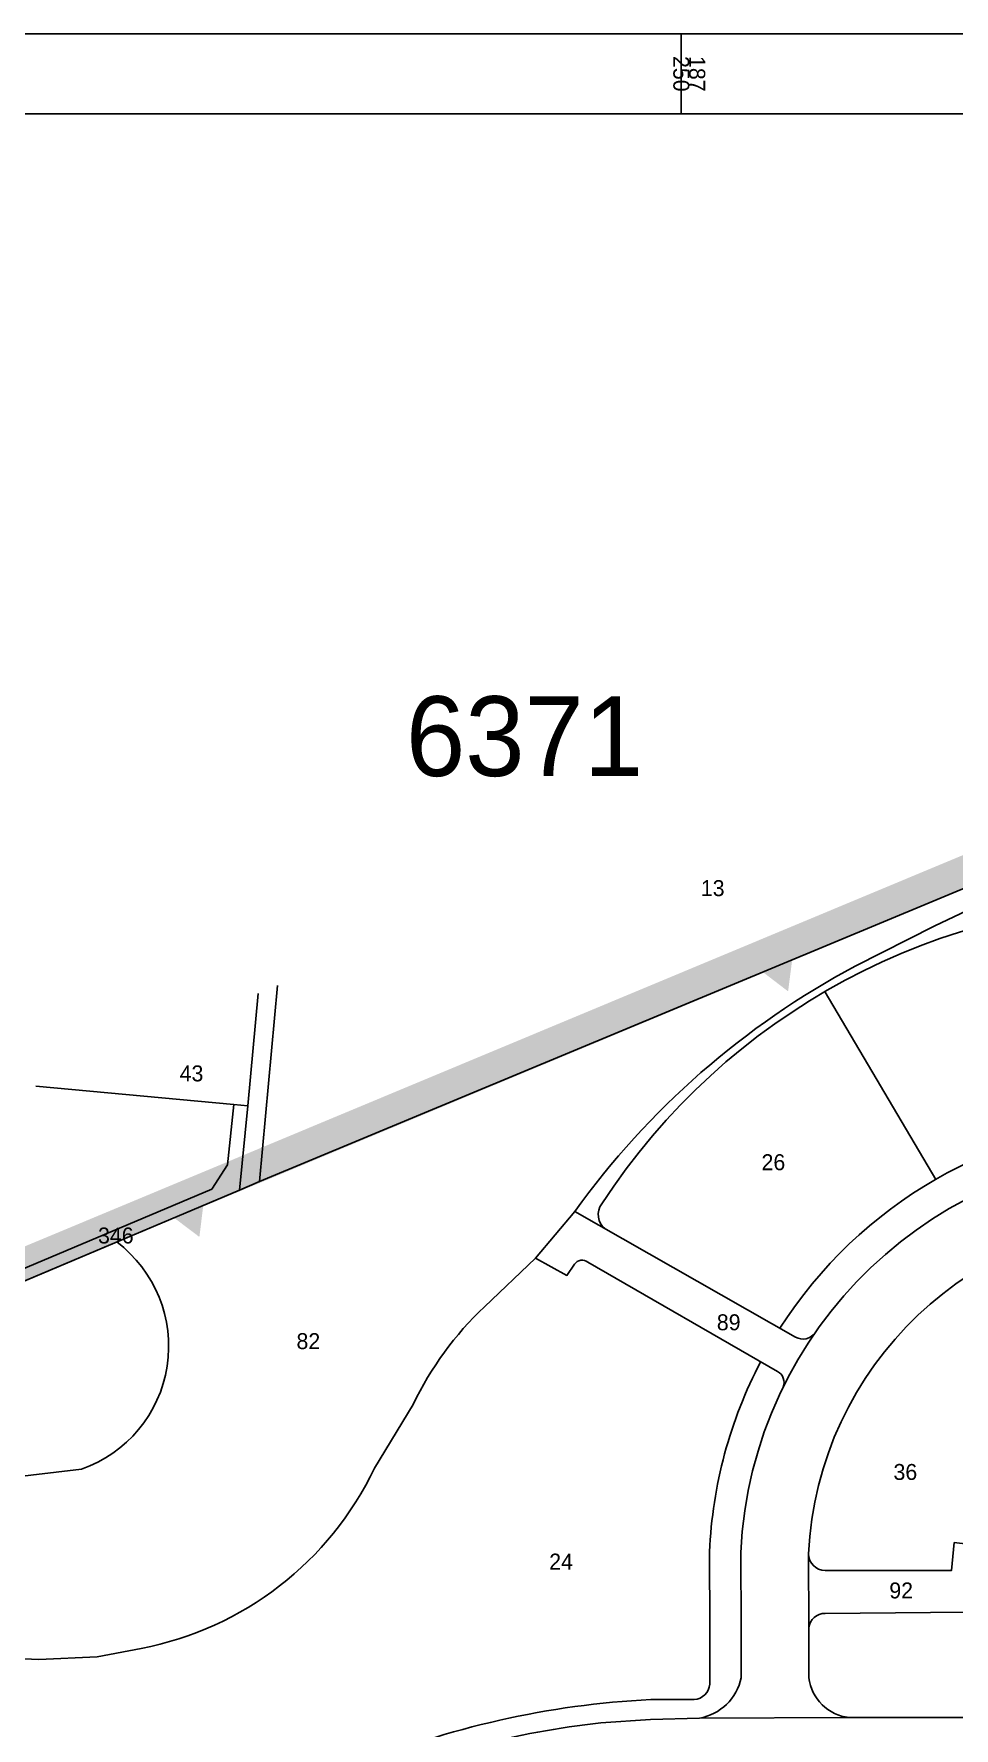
# Model space of a CAD drawing. Extents: x -493 to 187849, y -1657 to 664362.
# Drawn here: x 187047 to 187336, y 663831 to 664362 of the extents above; entities that cross this region are included whole.
import ezdxf
from ezdxf.enums import TextEntityAlignment as Align

# ---------------------------------------------------------------- set-up
doc = ezdxf.new("R2010")
doc.units = 0
doc.header["$MEASUREMENT"] = 0
doc.layers.get('0').update_dxf_attribs({"linetype": 'CONTINUOUS'})
for name, color, linetype in [('0DXF_GUSH', 3, 'CONTINUOUS'), ('0G_GV_LIN', 10, 'CONTINUOUS'), ('1DXF_GUSH', 3, 'CONTINUOUS'), ('1G_GV_LIN', 1, 'CONTINUOUS'), ('BOUNDARY', 1, 'CONTINUOUS'), ('GBOUND_BOUNDARY', 5, 'CONTINUOUS'), ('HELKA', 3, 'CONTINUOUS'), ('TR_GILYON', 7, 'CONTINUOUS')]:
    doc.layers.add(name, color=color, linetype=linetype)
doc.styles.get("Standard").update_dxf_attribs({"font": 'dimheb.shx'})
doc.styles.add('TRHEBTXT', font='HEBTXT.SHX')

# ---------------------------------------------------------------- blocks, each defined once
blk = doc.blocks.new('TVC_FENCE')
blk.add_solid([(-0.5, 0), (0.5, 0), (0, 0.866)])

msp = doc.modelspace()

# ---------------------------------------------------------------- linework, layer by layer
at = {"layer": '0DXF_GUSH'}
for points in [[(187117.75, 664002.21), (187393.76, 664117.01)], [(187117.35, 664061.12), (187114.06, 664025.88)], [(187117.75, 664002.21), (187123.41, 664063.65)], [(187047.59, 664032.05), (187109.75, 664026.28)], [(186950.04, 663936.89), (186954.03, 663937.06), (187102.81, 663999.84), (187107.73, 664007.4), (187109.75, 664026.28)], [(187109.75, 664026.28), (187114.06, 664025.88)], [(187114.06, 664025.88), (187111.51, 663999.48)], [(187111.51, 663999.48), (187117.75, 664002.21)], [(186955.58, 663933.73), (186955.98, 663933.9), (187111.51, 663999.48)]]:
    msp.add_lwpolyline(points, dxfattribs=at)
at = {"layer": '0G_GV_LIN'}
msp.add_lwpolyline([(186955.58, 663933.73), (187111.51, 663999.48), (187117.75, 664002.21), (187393.76, 664117.01), (187402.82, 664120.78), (187452.85, 664141.58), (187476.71, 664151.7), (187653.45, 664225.53)], dxfattribs=at)
at = {"layer": 'GBOUND_BOUNDARY', "color": 5, "const_width": 10}
msp.add_lwpolyline([(187589.04, 663452.62), (187599.2, 663581.17), (187603.13, 663623.57), (187604.2, 663635.09), (187612.15, 663720.85), (187618.36, 663790.9), (187620.75, 663817.83), (187624.43, 663859.33), (187637.32, 663996.46), (187637.54, 663998.84), (187638.96, 664013.78), (187659.78, 664232.65), (187398.89, 664124.3), (187382.49, 664117.44), (186953.71, 663938.76)], dxfattribs=at)
msp.add_lwpolyline([(187589.04, 663452.62), (187599.2, 663581.17), (187603.13, 663623.57), (187604.2, 663635.09), (187612.15, 663720.85), (187618.36, 663790.9), (187620.75, 663817.83), (187624.43, 663859.33), (187637.32, 663996.46), (187637.54, 663998.84), (187638.96, 664013.78), (187659.78, 664232.65), (187398.89, 664124.3), (187382.49, 664117.44), (186953.71, 663938.76)], dxfattribs=at)
at = {"layer": 'HELKA', "linetype": 'CONTINUOUS'}
for points in [[(187364.97, 664099.06), (187329.49, 664082.29), (187304.54, 664069.68, 0.114699), (187216.6, 663992.82), (187204.28, 663978.17), (187188.26, 663962.97, 0.090837), (187165.96, 663932.39), (187153.85, 663912.44, -0.23789), (187080.71, 663855.93), (187066.92, 663853.31), (187048.59, 663852.44), (187030.26, 663853.31)], [(187577.07, 663992.06, 0.547555), (187225.08, 663995.24, 0.549384)], [(187394.5, 664021.57, 0.24529), (187280.92, 663956.21)], [(187532.03, 663861.48), (187532.03, 663885.56, 0.955191), (187268.63, 663886), (187268.72, 663862.36), (187268.78, 663846.75, -0.306935), (187255.66, 663834.05, 0.359916)], [(187216.6, 663992.82), (187285.79, 663953.44, 0.387088), (187291.96, 663954.83, -0.520485)], [(187510.81, 663861.48), (187510.81, 663885.1, 0.953866), (187289.86, 663885.55), (187289.94, 663862.41), (187289.97, 663846.76, 0.347412), (187302.64, 663834.26, -0.005872)], [(186975.48, 663942.12), (186975.76, 663937.59), (186976.59, 663929.84), (186977.34, 663922.93), (186977.66, 663918.89, 0.28095), (186994.38, 663901.96), (186995.66, 663902.6), (186997.89, 663903.87), (187000.13, 663904.73), (187061.91, 663912.07, 0.59961), (187073.01, 663983.25, -4.605374)], [(187204.28, 663978.17), (187214.16, 663972.78), (187216.56, 663976.29, -0.434385), (187220.71, 663976.93), (187280.19, 663942.73, -0.369727), (187281.95, 663937.78, 1.456702)], [(187274.89, 663945.78, 0.110264), (187258.86, 663886.2), (187258.95, 663862.32), (187258.96, 663844.7, -0.368009), (187254.06, 663839.92)], [(187335.54, 663889.15), (187334.72, 663880.35), (187295.09, 663880.35, -0.412202), (187289.86, 663885.55, -1.006896)], [(187335.54, 663889.15), (187350.17, 663887.29), (187350.17, 663867.37), (187295.09, 663866.92, 0.371221), (187289.94, 663862.41, 1.151798)], [(187617.2, 663834.42), (187544.1, 663834.46), (187498.37, 663834.25), (187420.42, 663834.46, 0.453027), (187380.58, 663834.26), (187302.64, 663834.26), (187255.66, 663834.05), (187240.36, 663833.63), (187224.77, 663832.59, 0.073108), (187147.65, 663812.65, 0.482311), (187111.28, 663793.95, 0.042455), (187093.32, 663781.8, -0.001675), (187079.6, 663770.79, 0.028555), (187065.67, 663758.32, -0.055815), (187038.03, 663740.45, -0.059386), (187012.88, 663730.06, -0.491807), (187004.99, 663734.28, 26.251557)], [(187254.06, 663839.92), (187240.42, 663839.92, 0.086576), (187147.51, 663818.92, 0.427569), (187105.44, 663797.02, 0.055094), (187075.53, 663775.41, 0.001524), (187063.37, 663764.33, -0.0403), (187050.52, 663754.32, -0.083314), (187004.99, 663734.28, 0.095659)]]:
    msp.add_lwpolyline(points, format="xyb", dxfattribs=at)
msp.add_lwpolyline([(187329.78, 664002.87), (187295.15, 664061.54)], dxfattribs=at)
msp.add_arc((187229.57, 663991.86), 5.63, 143.0536, 232.9619, dxfattribs=at)
at = {"layer": 'TR_GILYON', "linetype": 'CONTINUOUS'}
msp.add_line((187250, 664361.7), (187250, 664336.7), dxfattribs=at)
for points in [[(183412.32, 658921.8), (187848.8, 658921.8), (187848.8, 664361.7), (183412.32, 664361.7), (183412.32, 658921.8)], [(183437.32, 658946.8), (187823.8, 658946.8), (187823.8, 664336.7), (183437.32, 664336.7), (183437.32, 658946.8)]]:
    msp.add_lwpolyline(points, dxfattribs=at)

# ---------------------------------------------------------------- block references
at = {"layer": 'BOUNDARY', "color": 1, "linetype": 'CONTINUOUS', "xscale": 10, "yscale": 10, "zscale": 10}
for p, rotation in [((187280.15, 664069.76), 202.5837428928338), ((187197.05, 664035.19), 22.58374289283379), ((187095.54, 663992.81), 202.9466634584055)]:
    msp.add_blockref('TVC_FENCE', p, dxfattribs=dict(at, rotation=rotation))

# ---------------------------------------------------------------- texts
at = {"layer": '1DXF_GUSH'}
for s, p in [('13', (187256.12, 664091.6)), ('43', (187092.73, 664033.57)), ('26', (187275.15, 664005.74)), ('346', (187067.14, 663982.78)), ('346', (187067.14, 663982.78)), ('346', (187067.14, 663982.78)), ('89', (187261.14, 663955.59)), ('82', (187129.36, 663949.69)), ('36', (187316.52, 663908.71)), ('24', (187208.59, 663880.63)), ('92', (187315.21, 663871.59))]:
    msp.add_text(s, height=5, dxfattribs=at).set_placement(p)
at = {"layer": '1G_GV_LIN'}
msp.add_text('6371', height=25, dxfattribs=at).set_placement((187163.67, 664129.21))
at = {"layer": 'TR_GILYON', "linetype": 'CONTINUOUS', "style": 'TRHEBTXT'}
for s, p in [('250', (187247.5, 664349.2)), ('187', (187252.5, 664349.2))]:
    msp.add_text(s, height=5, rotation=270, dxfattribs=at).set_placement(p, align=Align.CENTER)

doc.saveas('drawing.dxf')
